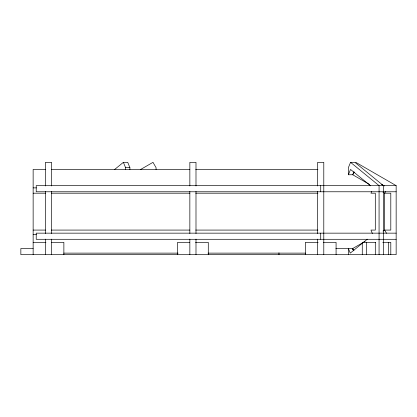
<?xml version="1.0" encoding="UTF-8"?>
<svg xmlns="http://www.w3.org/2000/svg" width="417" height="417" viewBox="0 0 417 417"><rect width="100%" height="100%" fill="white"/><g stroke="black" fill="none" stroke-linecap="round" stroke-linejoin="round"><path stroke-width="0.63" d="M383.416 254.662L383.416 185.628L354.893 162.338L350.551 162.338L348.377 167.66L348.377 174.759L352.719 174.759L369.53 184.465M348.377 174.759L350.551 169.438L370.624 185.826M353.929 171.804L352.719 174.759L354.257 172.096M371.683 191.424L370.958 193.196L375.305 193.196L375.305 230.075L370.958 230.075L372.371 233.53M385.579 191.601L384.656 193.196L384.656 230.075L386.502 233.27M114.373 169.693L123.38 162.338L127.727 162.338L129.901 167.66L129.901 169.599M367.32 239.191L350.259 253.124L348.377 248.516L348.377 254.662M140.67 169.453L152.992 162.338L156.067 167.66L156.067 169.599M365.047 241.396L352.719 248.516L352.719 249.741M382.978 231.044L384.656 230.075L390.802 230.075L390.802 193.196L384.656 193.196L382.978 192.227M123.38 162.338L125.553 167.66L129.901 167.66M45.495 169.438L33.141 169.438L33.141 254.662M51.348 169.438L189.844 169.438M195.698 169.438L317.936 169.438M33.141 248.516L20.85 248.516L20.85 254.662L396.15 254.662L396.15 185.628L36.216 185.628L36.216 191.773L396.15 191.773M33.141 187.874L36.394 187.874M33.141 193.196L45.495 193.196M51.348 193.196L189.844 193.196M195.698 193.196L317.936 193.196M33.141 230.075L45.495 230.075M51.348 230.075L189.844 230.075M195.698 230.075L317.936 230.075M396.15 233.15L36.216 233.15L36.216 239.295L396.15 239.295M33.141 234.688L36.394 234.688M33.141 242.366L45.948 242.366M51.583 242.366L63.874 242.366L63.874 254.662M189.719 242.366L177.553 242.366L177.553 254.662M195.479 242.366L208.286 242.366L208.286 254.662M318.155 242.366L305.353 242.366L305.353 254.662M323.279 242.366L336.081 242.366L336.081 254.662M375.561 242.366L362.269 242.366L362.269 254.662M382.754 242.366L390.802 242.366L390.802 254.662M335.862 248.516L352.746 248.516M63.702 253.124L178.142 253.124M208.052 253.124L305.583 253.124M355.795 162.338L396.15 185.628M381.571 184.319L384.37 185.935M350.551 162.338L379.069 185.628L379.069 254.662M353.95 250.643L352.719 248.516L353.663 250.82M388.342 242.366L388.342 254.662M375.305 242.366L375.305 254.662M366.611 242.366L366.611 254.662M323.79 254.662L323.79 162.338L317.645 162.338L317.645 185.966M320.72 185.628L320.72 191.773M320.72 233.15L320.72 239.295M317.645 191.424L317.645 233.53M317.645 239.134L317.645 254.662M278.968 252.817L278.968 254.662M195.995 185.966L195.995 162.338L189.85 162.338L189.85 185.966M195.995 191.424L195.995 233.53M195.995 239.134L195.995 254.662M189.85 191.424L189.85 233.53M189.85 239.134L189.85 254.662M125.553 167.66L125.553 169.599M51.583 185.966L51.583 162.338L45.437 162.338L45.437 185.966M51.583 191.424L51.583 233.53M51.583 239.134L51.583 254.662M45.437 191.424L45.437 233.53M45.437 239.134L45.437 254.662"/></g></svg>
